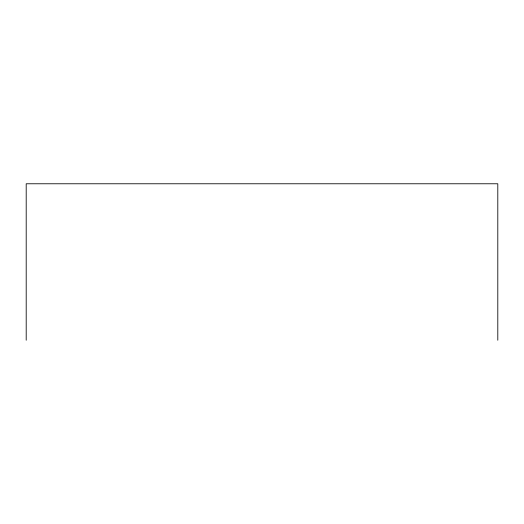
<?xml version="1.0" encoding="UTF-8"?>
<svg xmlns="http://www.w3.org/2000/svg" width="524" height="524" viewBox="0 0 524 524"><rect width="100%" height="100%" fill="white"/><g stroke="black" fill="none" stroke-linecap="round" stroke-linejoin="round"><path stroke-width="0.79" d="M497.8 340.227L497.8 183.773L26.2 183.773L26.2 340.227"/></g></svg>
